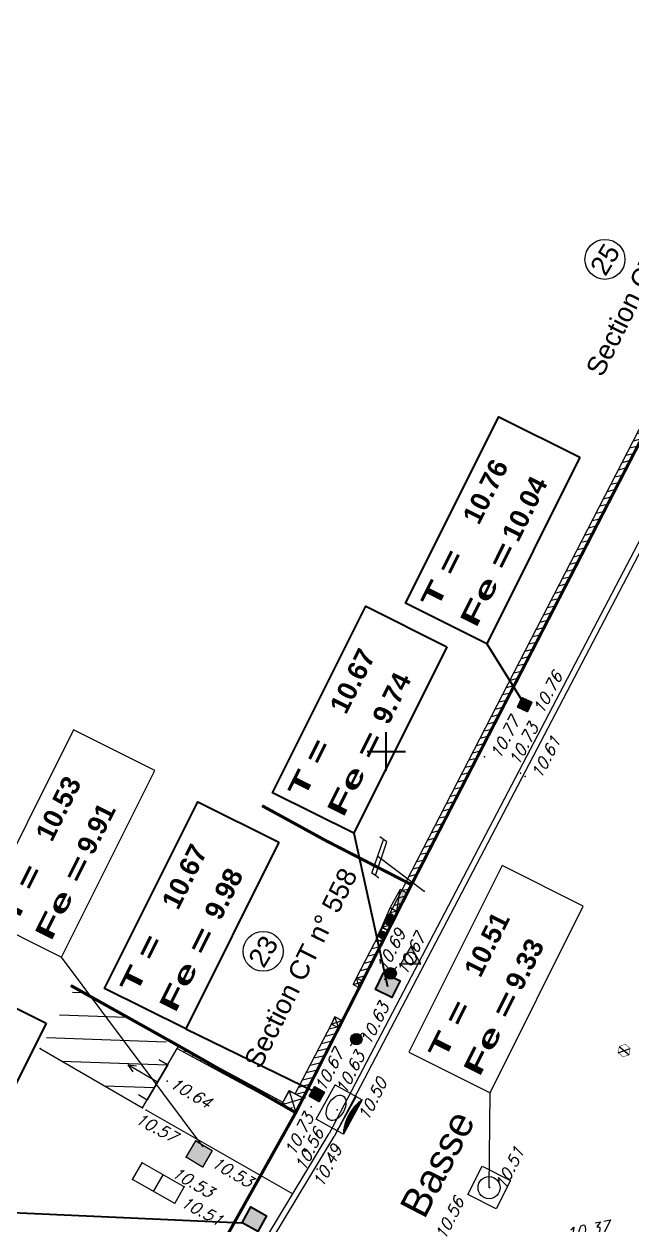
# Model space of a CAD drawing. Header units: metres. Extents: x 1380671 to 1381006, y 5226540 to 5226904.
# Drawn here: x 1380790.59 to 1380806.38, y 5226647.7 to 5226678.9 of the extents above; entities that cross this region are included whole.
import ezdxf
from ezdxf.enums import TextEntityAlignment as Align

# ---------------------------------------------------------------- set-up
doc = ezdxf.new("R2010")
doc.units = ezdxf.units.M
doc.header["$LTSCALE"] = 2
for name, color, linetype, lineweight in [('ASSEP_P_AFFRON', 30, 'Continuous', 0), ('ASSEP_P_AV--RC', 30, 'Continuous', 0), ('ASSEP_P_TEXRCA', 30, 'Continuous', 0), ('ASSEP_P_TEXRP', 30, 'Continuous', 0), ('ASSEP_P_TEXRRA', 30, 'Continuous', 0), ('ASSEU_P_TEXRCA', 32, 'Continuous', 0), ('ASSEU_P_TEXRRA', 32, 'Continuous', 0), ('CAD_F_PARCELLE', 253, 'Continuous', 0), ('EAU_P_BCH', 5, 'Continuous', 0), ('EAU_P_BCR', 5, 'Continuous', 0), ('ELEC_P_AFFREC', 1, 'Continuous', 0), ('FDP_F_BATI', 7, 'Continuous', 9), ('FDP_F_BATIPILI', 7, 'Continuous', 0), ('FDP_F_PARCELLE', 7, 'Continuous', 0), ('FDP_F_TBATNUM', 7, 'Continuous', 0), ('FDP_L_BATI', 7, 'Continuous', 0), ('FDP_L_MURPLEIN', 7, 'Continuous', 0), ('FDP_P_SEUILPIE', 7, 'Continuous', 0), ('GAZ_P_AFFREC', 2, 'Continuous', 0), ('GEOD_P_STA', 7, 'Continuous', 0), ('INDET_P_AFFCAR', 21, 'Continuous', 0), ('TEL_P_AFFREC', 3, 'Continuous', 0), ('TEL_P_SUP0', 3, 'Continuous', 0), ('TOPOALT', 7, 'Continuous', 0), ('TOPOJIS', 7, 'Continuous', 0), ('VOIE_F_TEXNOM', 252, 'Continuous', 0), ('VOIE_L_BORDURE', 252, 'Continuous', 0)]:
    doc.layers.add(name, color=color, linetype=linetype, lineweight=lineweight)
for name, color, linetype in [('ASSEU_TEXRCA', 32, 'Continuous'), ('ASSEU_TEXRP', 32, 'Continuous'), ('MEP_F_CARRO', 7, 'Continuous')]:
    doc.layers.add(name, color=color, linetype=linetype)
doc.layers.get('0').freeze()
doc.styles.add('ARIAL', font='arialbd.ttf')
doc.styles.add('Arial 1.0', font='arial.ttf', dxfattribs={"height": 0.2})
doc.styles.add('Romans 1.5', font='Romans.shx', dxfattribs={"height": 0.3})
pattern_1 = [(193.7623968292, (0, 0), (0.0380633682657, -0.1554064992086), [])]

# ---------------------------------------------------------------- blocks, each defined once
blk = doc.blocks.new('ftc017')
h = blk.add_hatch(color=256)
h.paths.add_polyline_path([(0.13, 0.075), (0, 0.3), (-0.13, 0.075, -0.576824)])
h.paths.add_polyline_path([(-0.15, 0, -0.131353), (-0.13, 0.075), (-0.26, -0.15), (0, -0.15, -0.414265)])
h.paths.add_polyline_path([(0.26, -0.15), (0.13, 0.075, -0.131551), (0.15, 0, -0.414162), (0, -0.15)])
at = {"color": 0}
blk.add_line((0, 0), (0, 0), dxfattribs=at)
blk.add_lwpolyline([(0.26, -0.15), (0, 0.3), (-0.26, -0.15)], close=True, dxfattribs=at)
blk.add_circle((0, 0), 0.15, dxfattribs=at)
blk = doc.blocks.new('TCPOINT')
at = {"color": 0}
blk.add_point((0, 0), dxfattribs=at)
at = {"layer": 'TOPOALT', "style": 'Romans 1.5'}
blk.add_attdef('ALT', text='', height=0.3, dxfattribs=at).set_placement((0.1, -0.1), align=Align.TOP_LEFT)
blk = doc.blocks.new('ftc009')
at = {"color": 0}
for p, q in [((0, 1), (1, 1)), ((0, 0), (1, 1)), ((1, 1), (0, 1)), ((0, 1), (1, 0)), ((1, 1), (1, 0)), ((1, 0), (1, 1)), ((1, 0), (0, 0))]:
    blk.add_line(p, q, dxfattribs=at)
blk.add_line((0, 1), (0, 0))
blk = doc.blocks.new('ftc038b')
h = blk.add_hatch(color=256)
edge = h.paths.add_edge_path()
edge.add_ellipse((0.5, 0.099), major_axis=(-0.281, 0), ratio=0.350534, start_angle=0, end_angle=360)
blk.add_line((0, 0), (1, 0))
at = {"linetype": 'Continuous'}
blk.add_line((0, 0), (1, 0), dxfattribs=at)
blk.add_lwpolyline([(0, 0), (1, 0), (1, 0.197), (0, 0.197)], close=True)
blk.add_ellipse((0.5, 0.099), major_axis=(-0.281, 0), ratio=0.350534)
blk = doc.blocks.new('ftc097')
blk.add_line((0, 0), (1, 0))
at = {"linetype": 'Continuous'}
blk.add_line((0, 0), (1, 0), dxfattribs=at)
blk.add_lwpolyline([(0, 0), (1, 0), (1, 0.197), (0, 0.197)], close=True)
at = {"flags": 128}
blk.add_lwpolyline([(0, 0), (1, 0.197)], dxfattribs=at)
blk.add_solid([(0, 0), (1, 0), (1, 0.197)])
blk = doc.blocks.new('ftc019')
at = {"color": 0}
blk.add_line((0, 1.510991), (0, 0), dxfattribs=at)
for points in [[(-0.438601, 1.254946), (-0.438601, 1.36518), (0.438601, 1.656803), (0.438601, 1.767036)], [(-0.438601, 1.144712), (-0.438601, 1.254946), (0.438601, 1.546569), (0.438601, 1.656803)]]:
    blk.add_lwpolyline(points, dxfattribs=at)
blk = doc.blocks.new('ftc001')
blk.add_hatch(color=256).paths.add_polyline_path([(0, 0), (0, 1), (1, 1), (1, 0)])
at = {"color": 0}
blk.add_lwpolyline([(0, 0), (0, 1), (1, 1), (1, 0)], close=True, dxfattribs=at)
blk = doc.blocks.new('ftc018')
for p, q in [((0.029, -0.3), (0.115, -0.214)), ((0.066, -0.3), (0.194, -0.172)), ((0.104, -0.3), (0.256, -0.147)), ((0.141, -0.3), (0.31, -0.131)), ((0.179, -0.3), (0.359, -0.12)), ((0.216, -0.3), (0.404, -0.113)), ((0.254, -0.3), (0.445, -0.108)), ((0.291, -0.3), (0.484, -0.107)), ((0.328, -0.3), (0.522, -0.107)), ((0.366, -0.3), (0.557, -0.109)), ((0.403, -0.3), (0.591, -0.112)), ((0.441, -0.3), (0.624, -0.117)), ((0.478, -0.3), (0.655, -0.123)), ((0.515, -0.3), (0.686, -0.13)), ((0.553, -0.3), (0.715, -0.138)), ((0.59, -0.3), (0.743, -0.147)), ((0.628, -0.3), (0.77, -0.157)), ((0.665, -0.3), (0.797, -0.168)), ((0.703, -0.3), (0.823, -0.18)), ((0.74, -0.3), (0.847, -0.193)), ((0.777, -0.3), (0.871, -0.206)), ((0.815, -0.3), (0.895, -0.22)), ((0.852, -0.3), (0.917, -0.235)), ((0.89, -0.3), (0.939, -0.25)), ((0.927, -0.3), (0.961, -0.267)), ((0.965, -0.3), (0.981, -0.283))]:
    blk.add_line(p, q)
blk.add_lwpolyline([(0, 1), (1, 1), (1, 0), (0, 0), (0, 1)])
blk.add_lwpolyline([(0, 0), (1, 0), (1, -0.3), (0, -0.3)], close=True)
blk.add_circle((0.5, 0.5), 0.35)
blk.add_arc((0.5, -0.849), 0.742, 47.6561, 132.3439)
blk = doc.blocks.new('point')
blk.add_point((0, 0))
blk = doc.blocks.new('ftc025')
h = blk.add_hatch(color=256)
edge = h.paths.add_edge_path()
edge.add_arc((0, 0), 0.15, 0, 360)
for q in [(-0.164, -0.168), (0.164, 0.168)]:
    blk.add_line((0, 0), q)
blk.add_circle((0, 0), 0.15)
blk.add_blockref('point', (0, 0))
blk = doc.blocks.new('cb002')
at = {"color": 0, "linetype": 'Continuous'}
for p, q in [((0, 1), (0, 0)), ((0, 1), (1, 1)), ((0.5, 1), (0.5, 0)), ((1, 1), (1, 0)), ((0, 0), (1, 0))]:
    blk.add_line(p, q, dxfattribs=at)
blk = doc.blocks.new('ftc098')
blk.add_line((0, 0.25), (0, 0))
at = {"color": 0}
for p, q in [((1, 0), (0, 0)), ((1, 0.25), (1, 0)), ((1, 0), (1, 0.25))]:
    blk.add_line(p, q, dxfattribs=at)
at = {"flags": 128}
for points in [[(0.5, 0.85), (0.412, 0.65)], [(0.5, 0), (0.5, 0.85)], [(0.5, 0.85), (0.588, 0.65)]]:
    blk.add_lwpolyline(points, dxfattribs=at)
blk = doc.blocks.new('cb019')
at = {"color": 0}
for p, q in [((-0.156, -0.057), (0.156, 0.057)), ((-0.126, 0.109), (0.126, -0.109))]:
    blk.add_line(p, q, dxfattribs=at)
at = {"color": 0, "const_width": 0.012}
blk.add_lwpolyline([(-0.03, -0.164), (0.126, -0.109), (0.156, 0.057), (0.03, 0.164), (-0.126, 0.109), (-0.156, -0.057)], close=True, dxfattribs=at)
blk = doc.blocks.new('ftc014')
at = {"color": 0}
blk.add_lwpolyline([(0, 1), (1, 1), (1, 0), (0, 0), (0, 1)], dxfattribs=at)
blk.add_circle((0.5, 0.5), 0.35, dxfattribs=at)

msp = doc.modelspace()

# ---------------------------------------------------------------- hatches: boundary and pattern name
at = {"layer": 'FDP_F_BATI'}
h = msp.add_hatch(dxfattribs=at)
h.set_pattern_fill('_U', color=256, scale=0.6, angle=-2.0042, style=0, pattern_type=0)
h.set_pattern_definition([(357.995834542, (0, 0), (0.02098329197, 0.59963297229), [])])
h.paths.add_polyline_path([(1380791.004, 5226652.282), (1380793.666, 5226650.74), (1380794.563, 5226652.286), (1380791.939, 5226653.898)])
at = {"layer": 'FDP_L_MURPLEIN'}
h = msp.add_hatch(dxfattribs=at)
h.set_pattern_fill('_USER', color=256, scale=0.16, angle=193.7624, style=0, pattern_type=0)
h.set_pattern_definition(pattern_1)
h.paths.add_polyline_path([(1380800.654, 5226656.54), (1380808.907, 5226672.582), (1380808.773, 5226672.651), (1380800.52, 5226656.61)])
h = msp.add_hatch(dxfattribs=at)
h.set_pattern_fill('_USER', color=256, scale=0.16, angle=193.7624, style=0, pattern_type=0)
h.set_pattern_definition(pattern_1)
h.paths.add_polyline_path([(1380800.519, 5226656.608), (1380799.228, 5226654.117), (1380799.395, 5226654.029), (1380800.654, 5226656.54)])
h = msp.add_hatch(dxfattribs=at)
h.set_pattern_fill('_USER', color=256, scale=0.16, angle=193.7624, style=0, pattern_type=0)
h.set_pattern_definition(pattern_1)
h.paths.add_polyline_path([(1380798.758, 5226652.832), (1380798.575, 5226652.919), (1380797.633, 5226651.104), (1380797.83, 5226650.999)])
h = msp.add_hatch(dxfattribs=at)
h.set_pattern_fill('_USER', color=256, scale=0.16, angle=193.7624, style=0, pattern_type=0)
h.set_pattern_definition(pattern_1)
h.paths.add_polyline_path([(1380794.563, 5226652.286), (1380797.646, 5226650.616), (1380797.684, 5226650.686), (1380794.601, 5226652.356)])

# ---------------------------------------------------------------- linework, layer by layer
at = {"layer": 'ASSEP_P_TEXRCA'}
for p, q in [((1380795.245, 5226649.732), (1380791.562, 5226654.66)), ((1380802.671, 5226648.671), (1380802.694, 5226651.135))]:
    msp.add_line(p, q, dxfattribs=at)
at = {"layer": 'ASSEP_P_TEXRCA', "flags": 128}
for points in [[(1380793.985, 5226659.508), (1380791.874, 5226660.563), (1380789.451, 5226655.715), (1380791.562, 5226654.66)], [(1380805.117, 5226655.983), (1380803.006, 5226657.038), (1380800.583, 5226652.19), (1380802.694, 5226651.135)]]:
    msp.add_lwpolyline(points, close=True, dxfattribs=at)
at = {"layer": 'ASSEU_TEXRCA', "color": 32, "flags": 128}
for points in [[(1380805.03, 5226667.643), (1380802.607, 5226662.795), (1380800.496, 5226663.85), (1380802.919, 5226668.698)], [(1380801.576, 5226662.723), (1380799.153, 5226657.875), (1380797.042, 5226658.93), (1380799.465, 5226663.778)], [(1380797.212, 5226657.641), (1380794.789, 5226652.792), (1380792.678, 5226653.847), (1380795.101, 5226658.696)], [(1380791.164, 5226652.944), (1380788.742, 5226648.096), (1380786.631, 5226649.151), (1380789.053, 5226653.999)]]:
    msp.add_lwpolyline(points, close=True, dxfattribs=at)
at = {"layer": 'ASSEU_TEXRCA', "flags": 128}
for points in [[(1380802.607, 5226662.795), (1380803.56, 5226661.261)], [(1380799.153, 5226657.875), (1380800.027, 5226653.895)], [(1380794.789, 5226652.792), (1380798.172, 5226651.15)], [(1380788.742, 5226648.096), (1380796.251, 5226647.759)]]:
    msp.add_lwpolyline(points, dxfattribs=at)
at = {"layer": 'CAD_F_PARCELLE', "const_width": 0.08, "flags": 128}
for points in [[(1380800.654, 5226656.54), (1380809.107, 5226672.929), (1380809.756, 5226674.208), (1380811.309, 5226677.299), (1380813.777, 5226682.201), (1380811.648, 5226683.178), (1380810.841, 5226683.544)], [(1380797.648, 5226650.619), (1380800.654, 5226656.54), (1380798.427, 5226657.686), (1380796.773, 5226658.592)], [(1380779.294, 5226622.715), (1380783.68, 5226627.487), (1380787.018, 5226631.558), (1380789.311, 5226635.695), (1380797.647, 5226650.618), (1380794.601, 5226652.356), (1380791.805, 5226653.92)]]:
    msp.add_lwpolyline(points, dxfattribs=at)
at = {"layer": 'FDP_F_TBATNUM'}
for centre in [(1380805.68, 5226672.784), (1380796.801, 5226654.809)]:
    msp.add_circle(centre, 0.519, dxfattribs=at)
at = {"layer": 'FDP_L_BATI', "flags": 128}
for points in [[(1380798.427, 5226657.686), (1380800.654, 5226656.54)], [(1380800.654, 5226656.54), (1380799.395, 5226654.029), (1380799.228, 5226654.117), (1380800.519, 5226656.608)], [(1380791.004, 5226652.282), (1380793.666, 5226650.74), (1380794.563, 5226652.286)], [(1380797.275, 5226650.817), (1380797.474, 5226651.189)], [(1380797.474, 5226651.189), (1380797.846, 5226650.99)], [(1380797.474, 5226651.189), (1380797.846, 5226650.99)]]:
    msp.add_lwpolyline(points, dxfattribs=at)
at = {"layer": 'FDP_L_MURPLEIN'}
for p, q in [((1380800.654, 5226656.54), (1380800.519, 5226656.608)), ((1380800.654, 5226656.54), (1380800.52, 5226656.61)), ((1380794.563, 5226652.286), (1380794.601, 5226652.356)), ((1380797.646, 5226650.616), (1380797.684, 5226650.686))]:
    msp.add_line(p, q, dxfattribs=at)
at = {"layer": 'FDP_L_MURPLEIN', "flags": 128}
for points in [[(1380800.52, 5226656.61), (1380808.773, 5226672.651)], [(1380800.654, 5226656.54), (1380808.907, 5226672.582)], [(1380797.633, 5226651.104), (1380798.575, 5226652.919), (1380798.575, 5226652.919)], [(1380797.83, 5226650.999), (1380798.758, 5226652.832)], [(1380794.563, 5226652.286), (1380797.275, 5226650.817)], [(1380794.601, 5226652.356), (1380797.313, 5226650.887)]]:
    msp.add_lwpolyline(points, dxfattribs=at)
at = {"layer": 'MEP_F_CARRO'}
for p, q in [((1380800, 5226659.5), (1380800, 5226660.5)), ((1380799.5, 5226660), (1380800.5, 5226660))]:
    msp.add_line(p, q, dxfattribs=at)
at = {"layer": 'VOIE_L_BORDURE', "flags": 128}
for points in [[(1380826.723, 5226705.475), (1380824.553, 5226700.691), (1380819.901, 5226691.09), (1380815.7, 5226682.997), (1380810.403, 5226672.787), (1380798.515, 5226650.075)], [(1380826.859, 5226705.413), (1380824.689, 5226700.627), (1380820.035, 5226691.023), (1380815.833, 5226682.928), (1380810.536, 5226672.717), (1380798.644, 5226649.998)], [(1380797.583, 5226648.5), (1380793.762, 5226650.679)]]:
    msp.add_lwpolyline(points, dxfattribs=at)
for points in [[(1380783.878, 5226626.763), (1380786.601, 5226630.471, 0.040695), (1380788.373, 5226633.236), (1380794.649, 5226643.663), (1380798.515, 5226650.075)], [(1380783.999, 5226626.675), (1380786.721, 5226630.381, 0.040629), (1380788.504, 5226633.162), (1380794.778, 5226643.585), (1380798.644, 5226649.998)]]:
    msp.add_lwpolyline(points, format="xyb", dxfattribs=at)

# ---------------------------------------------------------------- block references
at = {"layer": 'ASSEP_P_AFFRON', "xscale": 0.8235791514318016, "yscale": 0.8235791514318016, "rotation": 153.3117755964869}
msp.add_blockref('ftc014', (1380803.223, 5226648.854), dxfattribs=at)
at = {"layer": 'ASSEP_P_AV--RC', "xscale": 1.017486575563111, "yscale": 0.6196852986181117, "rotation": 61.11230633644613}
msp.add_blockref('ftc018', (1380798.722, 5226650.148), dxfattribs=at)
at = {"layer": 'ASSEU_P_TEXRCA', "xscale": 0.4947445165775367, "yscale": 0.4947445165775367, "rotation": 239.1478626426128}
msp.add_blockref('ftc001', (1380795.055, 5226649.884), dxfattribs=at)
at = {"layer": 'ASSEU_TEXRCA'}
for p, xscale, yscale, rotation in [((1380803.657, 5226661.035), 0.269225798197564, 0.269225798197564, 64.63566394733685), ((1380799.716, 5226653.819), 0.4800013097853507, 0.4800013097853507, 333.9142718296923), ((1380798.008, 5226651.049), 0.2796066712825573, 0.2796066712825573, 330.1608482431496), ((1380796.89, 5226647.941), 0.4695650698007649, 0.4695650698007649, 150.9650693832307)]:
    msp.add_blockref('ftc001', p, dxfattribs=dict(at, xscale=xscale, yscale=yscale, rotation=rotation))
at = {"layer": 'EAU_P_BCH'}
msp.add_blockref('cb019', (1380806.179, 5226652.231), dxfattribs=at)
at = {"layer": 'EAU_P_BCR'}
for p in [(1380800.112, 5226654.235), (1380799.221, 5226652.526)]:
    msp.add_blockref('ftc025', p, dxfattribs=at)
at = {"layer": 'ELEC_P_AFFREC', "xscale": 0.530921326442644, "rotation": 61.13400729516289}
msp.add_blockref('ftc097', (1380800.273, 5226655.853), dxfattribs=at)
at = {"layer": 'FDP_F_BATIPILI'}
for p, xscale, yscale, rotation in [((1380799.307, 5226653.861), 0.1892081780020077, 0.1892081780020077, 62.16239419833527), ((1380798.758, 5226652.832), 0.2031114680133777, 0.2031114680133777, 64.4695991886283), ((1380797.275, 5226650.817), 0.4216040925220973, 0.4216040925220973, 331.9148084393376)]:
    msp.add_blockref('ftc009', p, dxfattribs=dict(at, xscale=xscale, yscale=yscale, rotation=rotation))
at = {"layer": 'FDP_P_SEUILPIE', "xscale": 1.054380402820451, "yscale": 1.054380402820451, "rotation": 59.32189220198788}
msp.add_blockref('ftc098', (1380793.786, 5226650.953), dxfattribs=at)
at = {"layer": 'GAZ_P_AFFREC'}
for p, xscale, rotation in [((1380800.058, 5226655.347), 0.5492516527761862, 66.97843461412806), ((1380799.905, 5226655.044), 0.3398664700489522, 63.1059332847772)]:
    msp.add_blockref('ftc038b', p, dxfattribs=dict(at, xscale=xscale, rotation=rotation))
at = {"layer": 'GEOD_P_STA'}
msp.add_blockref('ftc017', (1380800.633, 5226654.633), dxfattribs=at)
at = {"layer": 'INDET_P_AFFCAR', "xscale": 0.0524454615785291, "yscale": 0.0524454615785291, "rotation": 154.2059409204231}
msp.add_blockref('ftc001', (1380797.923, 5226649.652), dxfattribs=at)
at = {"layer": 'TEL_P_AFFREC', "xscale": 1.261192841193595, "yscale": 0.4962411395509167, "rotation": 150.325881494288}
msp.add_blockref('cb002', (1380794.75, 5226648.689), dxfattribs=at)
at = {"layer": 'TEL_P_SUP0', "rotation": 52.95555}
msp.add_blockref('ftc019', (1380800.982, 5226656.369), dxfattribs=at)
at = {"layer": 'TOPOJIS'}
ref = msp.add_blockref('TCPOINT', (1380803.657, 5226661.035), dxfattribs=at)
ref.add_attrib('ALT', '10.76', dxfattribs={"layer": 'TOPOALT', "height": 0.3, "rotation": 62.5542, "style": 'Romans 1.5', "oblique": 18}).set_placement((1380803.792, 5226661.077), align=Align.TOP_LEFT)
for p in [(1380803.772, 5226661.278), (1380800.654, 5226656.543), (1380800.654, 5226656.54), (1380800.529, 5226656.318), (1380800.273, 5226655.853), (1380800.058, 5226655.347), (1380800.058, 5226655.347), (1380799.905, 5226655.044), (1380799.393, 5226654.039), (1380799.395, 5226654.029), (1380799.307, 5226653.861), (1380800.147, 5226653.608), (1380798.758, 5226652.832), (1380798.845, 5226653.015), (1380798.852, 5226653.008), (1380791.004, 5226652.282), (1380794.563, 5226652.286), (1380794.324, 5226651.86), (1380798.669, 5226651.335), (1380793.786, 5226650.953), (1380797.857, 5226651.053), (1380797.881, 5226651.005), (1380798.25, 5226650.91), (1380799.213, 5226651.039), (1380793.666, 5226650.74), (1380797.646, 5226650.616), (1380797.673, 5226650.638), (1380798.05, 5226650.768), (1380797.876, 5226649.675), (1380793.655, 5226649.314), (1380794.801, 5226649.459), (1380793.41, 5226648.882), (1380796.479, 5226648.169)]:
    msp.add_blockref('TCPOINT', p, dxfattribs=at)
ref = msp.add_blockref('TCPOINT', (1380802.547, 5226659.864), dxfattribs=at)
ref.add_attrib('ALT', '10.77', dxfattribs={"layer": 'TOPOALT', "height": 0.3, "rotation": 62.5542, "style": 'Romans 1.5', "oblique": 18}).set_placement((1380802.681, 5226659.906), align=Align.TOP_LEFT)
ref = msp.add_blockref('TCPOINT', (1380803.484, 5226659.435), dxfattribs=at)
ref.add_attrib('ALT', '10.73', dxfattribs={"layer": 'TOPOALT', "height": 0.3, "rotation": 62.5542, "style": 'Romans 1.5', "oblique": 18}).set_placement((1380803.165, 5226659.74), align=Align.TOP_LEFT)
ref = msp.add_blockref('TCPOINT', (1380803.61, 5226659.352), dxfattribs=at)
ref.add_attrib('ALT', '10.61', dxfattribs={"layer": 'TOPOALT', "height": 0.3, "rotation": 62.5542, "style": 'Romans 1.5', "oblique": 18}).set_placement((1380803.745, 5226659.394), align=Align.TOP_LEFT)
at = {"layer": 'TOPOJIS', "rotation": 52.95555}
msp.add_blockref('TCPOINT', (1380800.982, 5226656.369), dxfattribs=at)
at = {"layer": 'TOPOJIS'}
ref = msp.add_blockref('TCPOINT', (1380799.716, 5226653.819), dxfattribs=at)
ref.add_attrib('ALT', '10.69', dxfattribs={"layer": 'TOPOALT', "height": 0.3, "rotation": 63.5136, "style": 'Romans 1.5', "oblique": 18}).set_placement((1380799.727, 5226654.381), align=Align.TOP_LEFT)
ref = msp.add_blockref('TCPOINT', (1380800.112, 5226654.235), dxfattribs=at)
ref.add_attrib('ALT', '10.67', dxfattribs={"layer": 'TOPOALT', "height": 0.3, "rotation": 63.5136, "style": 'Romans 1.5', "oblique": 18}).set_placement((1380800.246, 5226654.279), align=Align.TOP_LEFT)
ref = msp.add_blockref('TCPOINT', (1380799.221, 5226652.526), dxfattribs=at)
ref.add_attrib('ALT', '10.63', dxfattribs={"layer": 'TOPOALT', "height": 0.3, "rotation": 63.5136, "style": 'Romans 1.5', "oblique": 18}).set_placement((1380799.298, 5226652.47), align=Align.TOP_LEFT)
ref = msp.add_blockref('TCPOINT', (1380798.008, 5226651.049), dxfattribs=at)
ref.add_attrib('ALT', '10.67', dxfattribs={"layer": 'TOPOALT', "height": 0.3, "rotation": 63.5136, "style": 'Romans 1.5', "oblique": 18}).set_placement((1380798.124, 5226651.261), align=Align.TOP_LEFT)
ref = msp.add_blockref('TCPOINT', (1380798.719, 5226650.694), dxfattribs=at)
ref.add_attrib('ALT', '10.63', dxfattribs={"layer": 'TOPOALT', "height": 0.3, "rotation": 63.5136, "style": 'Romans 1.5', "oblique": 18}).set_placement((1380798.67, 5226651.202), align=Align.TOP_LEFT)
ref = msp.add_blockref('TCPOINT', (1380798.739, 5226650.192), dxfattribs=at)
ref.add_attrib('ALT', '10.50', dxfattribs={"layer": 'TOPOALT', "height": 0.3, "rotation": 63.5136, "style": 'Romans 1.5', "oblique": 18}).set_placement((1380799.246, 5226650.509), align=Align.TOP_LEFT)
ref = msp.add_blockref('TCPOINT', (1380794.309, 5226651.433), dxfattribs=at)
ref.add_attrib('ALT', '10.64', dxfattribs={"layer": 'TOPOALT', "height": 0.3, "rotation": 329.7588, "style": 'Romans 1.5', "oblique": 18}).set_placement((1380794.496, 5226651.555), align=Align.TOP_LEFT)
ref = msp.add_blockref('TCPOINT', (1380793.762, 5226650.679), dxfattribs=at)
ref.add_attrib('ALT', '10.57', dxfattribs={"layer": 'TOPOALT', "height": 0.3, "rotation": 331.8687, "style": 'Romans 1.5', "oblique": 18}).set_placement((1380793.585, 5226650.636), align=Align.TOP_LEFT)
ref = msp.add_blockref('TCPOINT', (1380797.923, 5226649.652), dxfattribs=at)
ref.add_attrib('ALT', '10.73', dxfattribs={"layer": 'TOPOALT', "height": 0.3, "rotation": 63.5136, "style": 'Romans 1.5', "oblique": 18}).set_placement((1380797.341, 5226649.597), align=Align.TOP_LEFT)
ref = msp.add_blockref('TCPOINT', (1380798.029, 5226649.276), dxfattribs=at)
ref.add_attrib('ALT', '10.56', dxfattribs={"layer": 'TOPOALT', "height": 0.3, "rotation": 63.5136, "style": 'Romans 1.5', "oblique": 18}).set_placement((1380797.607, 5226649.203), align=Align.TOP_LEFT)
ref = msp.add_blockref('TCPOINT', (1380795.055, 5226649.884), dxfattribs=at)
ref.add_attrib('ALT', '10.53', dxfattribs={"layer": 'TOPOALT', "height": 0.3, "rotation": 329.7588, "style": 'Romans 1.5', "oblique": 18}).set_placement((1380795.574, 5226649.501), align=Align.TOP_LEFT)
ref = msp.add_blockref('TCPOINT', (1380798.207, 5226649.153), dxfattribs=at)
ref.add_attrib('ALT', '10.49', dxfattribs={"layer": 'TOPOALT', "height": 0.3, "rotation": 63.5136, "style": 'Romans 1.5', "oblique": 18}).set_placement((1380798.073, 5226648.774), align=Align.TOP_LEFT)
ref = msp.add_blockref('TCPOINT', (1380802.677, 5226648.672), dxfattribs=at)
ref.add_attrib('ALT', '10.51', dxfattribs={"layer": 'TOPOALT', "height": 0.3, "rotation": 63.5136, "style": 'Romans 1.5', "oblique": 18}).set_placement((1380802.811, 5226648.717), align=Align.TOP_LEFT)
ref = msp.add_blockref('TCPOINT', (1380794.75, 5226648.689), dxfattribs=at)
ref.add_attrib('ALT', '10.53', dxfattribs={"layer": 'TOPOALT', "height": 0.3, "rotation": 329.7588, "style": 'Romans 1.5', "oblique": 18}).set_placement((1380794.545, 5226649.236), align=Align.TOP_LEFT)
ref = msp.add_blockref('TCPOINT', (1380801.114, 5226647.369), dxfattribs=at)
ref.add_attrib('ALT', '10.56', dxfattribs={"layer": 'TOPOALT', "height": 0.3, "rotation": 63.5136, "style": 'Romans 1.5', "oblique": 18}).set_placement((1380801.248, 5226647.414), align=Align.TOP_LEFT)
ref = msp.add_blockref('TCPOINT', (1380796.89, 5226647.941), dxfattribs=at)
ref.add_attrib('ALT', '10.51', dxfattribs={"layer": 'TOPOALT', "height": 0.3, "rotation": 331.8687, "style": 'Romans 1.5', "oblique": 18}).set_placement((1380794.767, 5226648.472), align=Align.TOP_LEFT)
ref = msp.add_blockref('TCPOINT', (1380804.668, 5226646.994), dxfattribs=at)
ref.add_attrib('ALT', '10.37', dxfattribs={"layer": 'TOPOALT', "height": 0.3, "rotation": 11.2368, "style": 'Romans 1.5', "oblique": 18}).set_placement((1380804.633, 5226647.598), align=Align.TOP_LEFT)

# ---------------------------------------------------------------- texts
at = {"layer": 'ASSEP_P_TEXRP', "style": 'ARIAL'}
for s, p in [(' 9.91', (1380792.293, 5226657.106, -6.97)), (' 9.33', (1380803.425, 5226653.581, -6.97))]:
    msp.add_text(s, height=0.5, rotation=63.4474, dxfattribs=at).set_placement(p)
at = {"layer": 'ASSEP_P_TEXRP', "style": 'ARIAL', "width": 1.651217}
for p, p2 in [((1380791.289, 5226655.053), (1380792.335, 5226657.146)), ((1380802.422, 5226651.528), (1380803.468, 5226653.622))]:
    msp.add_text('Fe =', height=0.5, rotation=63.4474, dxfattribs=at).set_placement(p, p2, align=Align.FIT)
at = {"layer": 'ASSEP_P_TEXRRA', "style": 'ARIAL'}
for s, p in [('10.53', (1380792.093, 5226659.189)), ('10.51', (1380803.225, 5226655.664))]:
    msp.add_text(s, height=0.5, rotation=63.4474, dxfattribs=at).set_placement(p, align=Align.RIGHT)
at = {"layer": 'ASSEP_P_TEXRRA', "style": 'ARIAL', "width": 1.516535}
for p, p2 in [((1380790.383, 5226655.506), (1380791.08, 5226656.902)), ((1380801.515, 5226651.981), (1380802.212, 5226653.377))]:
    msp.add_text('T =', height=0.5, rotation=63.4474, dxfattribs=at).set_placement(p, p2, align=Align.FIT)
at = {"layer": 'ASSEU_P_TEXRRA', "style": 'ARIAL'}
for s, p in [('10.76', (1380803.188, 5226667.424)), ('10.67', (1380799.734, 5226662.503)), ('10.67', (1380795.37, 5226657.421))]:
    msp.add_text(s, height=0.5, rotation=63.4474, dxfattribs=at).set_placement(p, align=Align.RIGHT)
at = {"layer": 'ASSEU_P_TEXRRA', "style": 'ARIAL', "width": 1.516535}
for p, p2 in [((1380801.323, 5226663.694), (1380802.021, 5226665.089)), ((1380797.87, 5226658.773), (1380798.567, 5226660.169)), ((1380793.506, 5226653.691), (1380794.203, 5226655.086))]:
    msp.add_text('T =', height=0.5, rotation=63.4474, dxfattribs=at).set_placement(p, p2, align=Align.FIT)
at = {"layer": 'ASSEU_TEXRP', "style": 'ARIAL'}
for s, p in [(' 10.04', (1380803.337, 5226665.241, -6.97)), ('  9.74', (1380799.884, 5226660.321, -6.97)), ('  9.98', (1380795.52, 5226655.238, -6.97))]:
    msp.add_text(s, height=0.5, rotation=63.4474, dxfattribs=at).set_placement(p)
at = {"layer": 'ASSEU_TEXRP', "style": 'ARIAL', "width": 1.651217}
for p, p2 in [((1380802.334, 5226663.189), (1380803.38, 5226665.282)), ((1380798.88, 5226658.268), (1380799.926, 5226660.361)), ((1380794.517, 5226653.186), (1380795.563, 5226655.279))]:
    msp.add_text('Fe =', height=0.5, rotation=63.4474, dxfattribs=at).set_placement(p, p2, align=Align.FIT)
at = {"layer": 'FDP_F_PARCELLE', "style": 'Arial 1.0'}
for s, p in [('Section CT n° 687', (1380806.877, 5226672.242)), ('Section CT n° 558', (1380797.998, 5226654.267))]:
    msp.add_text(s, height=0.5, rotation=63.4474, dxfattribs=at).set_placement(p, align=Align.CENTER)
at = {"layer": 'FDP_F_TBATNUM', "style": 'Arial 1.0'}
for s, p in [('25', (1380805.68, 5226672.784)), ('23', (1380796.801, 5226654.809))]:
    msp.add_text(s, height=0.5, rotation=58.5183, dxfattribs=at).set_placement(p, align=Align.MIDDLE_CENTER)
at = {"layer": 'VOIE_F_TEXNOM', "style": 'Arial 1.0'}
msp.add_text('Rue                                      Basse                                          de                                              Saint-Eloi', height=0.75, rotation=62.6175, dxfattribs=at).set_placement((1380805.528, 5226657.407), align=Align.MIDDLE_CENTER)

doc.saveas('drawing.dxf')
